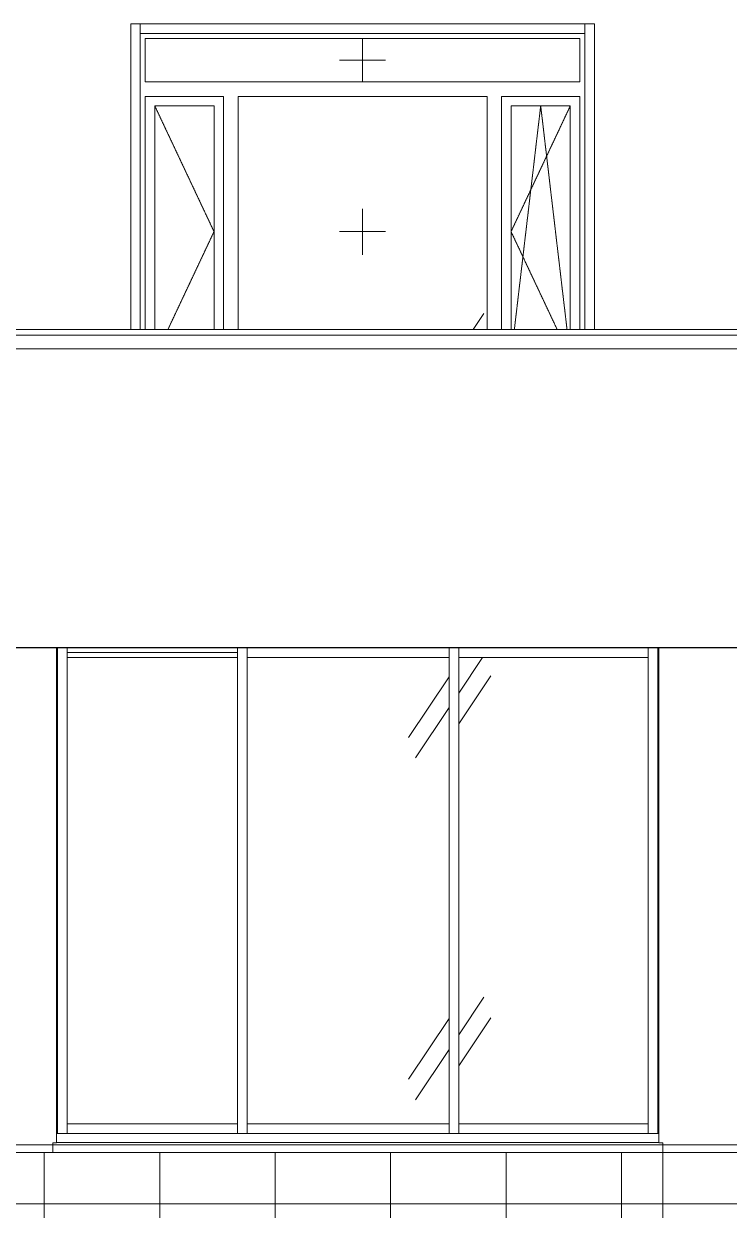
# Model space of a CAD drawing. Header units: millimetres. Extents: x -515342 to 330399, y -224905 to 507333.
# Drawn here: x 268862 to 272530, y 1918 to 8088 of the extents above; entities that cross this region are included whole.
import ezdxf

# ---------------------------------------------------------------- set-up
doc = ezdxf.new("R2010")
doc.units = ezdxf.units.MM
doc.linetypes.add('ASVP_Штриховая_ш2 п1', pattern=[3, 2, -1])
doc.layers.get('0').update_dxf_attribs({"lineweight": 0})
for name, color, linetype, lineweight in [('Витраж', 7, 'Continuous', 0), ('Ограждение', 7, 'Continuous', 0), ('Окна', 7, 'Continuous', 0), ('Окна открывание', 7, 'Continuous', 0), ('Отметки', 7, 'Continuous', 0), ('Панели витража', 7, 'Continuous', 0), ('Перекрытие', 7, 'Continuous', 0), ('Стены внутренние', 7, 'Continuous', 0), ('Стены штриховка поверхности', 7, 'Continuous', 0)]:
    doc.layers.add(name, color=color, linetype=linetype, lineweight=lineweight)
pattern_1 = [(236.31, (995.8, 1244.6), (-1777.9963, -3556.002), [641.067, -5769.603]), (236.31, (1031.34, 1137.9), (-1777.9963, -3556.002), [384.64, -6026.03]), (236.31, (818, 1137.9), (-1777.9963, -3556.002), [384.64, -6026.03])]

# ---------------------------------------------------------------- blocks, each defined once
blk = doc.blocks.new('Окно_ПВХ_3Створки_1Фрамуга-верх - АР_Окно_ОП_1820_h_х2370_3ст2фр-в-V84-О_АР_Эскиз_Фасад 1-12 копия 1')
at = {"layer": 'Окна открывание'}
h = blk.add_hatch(dxfattribs=at)
h.set_pattern_fill('FP_1', color=256, style=0, pattern_type=2)
h.set_pattern_definition(pattern_1)
h.paths.add_polyline_path([(47384.5, 4430), (47947, 4430), (47947, 5642), (46653, 5642), (46653, 4430), (47185, 4430)])
at = {"layer": 'Окна'}
for p, q in [((48429, 5944), (46171, 5944)), ((46171, 5944), (46171, 5718)), ((48429, 5718), (48429, 5944)), ((48429, 5718), (46171, 5718)), ((46577, 5642), (46171, 5642)), ((46171, 5642), (46171, 4430)), ((46577, 4430), (46577, 5642)), ((47947, 5642), (46653, 5642)), ((46653, 4430), (46653, 5642)), ((47947, 4430), (47947, 5642)), ((48429, 5642), (48023, 5642)), ((48023, 4430), (48023, 5642)), ((48429, 4430), (48429, 5642)), ((46220, 5593), (46220, 4430)), ((46528, 5593), (46220, 5593)), ((46528, 5593), (46528, 4430)), ((48072, 5593), (48072, 4430)), ((48380, 5593), (48072, 5593)), ((48380, 5593), (48380, 4430))]:
    blk.add_line(p, q, dxfattribs=at)
at = {"layer": 'Окна открывание', "linetype": 'ASVP_Штриховая_ш2 п1'}
for p, q in [((47300, 5718), (47300, 5944)), ((47180, 5831), (47420, 5831)), ((46220, 5593), (46528, 4939)), ((48380, 5593), (48072, 4939)), ((48226, 5593), (48089.1, 4430)), ((48362.9, 4430), (48226, 5593)), ((47300, 4819), (47300, 5059)), ((46528, 4939), (46288.3, 4430)), ((47420, 4939), (47180, 4939)), ((48072, 4939), (48311.7, 4430))]:
    blk.add_line(p, q, dxfattribs=at)
blk = doc.blocks.new('Прямоугольный импост - АР_Откос_Металлический_50х330 Белый Правый-9899490-О_АР_Эскиз_Фасад 1-12 копия 1')
at = {"layer": 'Витраж'}
for p, q in [((21713.4, 2570), (21713.4, 2620)), ((24023.4, 2620), (21713.4, 2620)), ((24023.4, 2620), (24023.4, 2570)), ((24023.4, 2570), (21713.4, 2570))]:
    blk.add_line(p, q, dxfattribs=at)
blk = doc.blocks.new('Прямоугольный импост - АР_Откос_Металлический_50х330 Белый Правый-V103-О_АР_Эскиз_Фасад 1-12 копия 1')
at = {"layer": 'Витраж'}
for p, q in [((53295, 6020), (53345, 6020)), ((53295, 6020), (53295, 4430)), ((53345, 6020), (53345, 4430))]:
    blk.add_line(p, q, dxfattribs=at)
blk = doc.blocks.new('Прямоугольный импост - АР_Откос_Металлический_50х330 Белый Левый-V104-О_АР_Эскиз_Фасад 1-12 копия 1')
at = {"layer": 'Витраж'}
for p, q in [((55655, 6020), (55705, 6020)), ((55655, 4430), (55655, 6020)), ((55705, 4430), (55705, 6020))]:
    blk.add_line(p, q, dxfattribs=at)
blk = doc.blocks.new('Ограждение - Ограждение-9984154-О_АР_Эскиз_Фасад 1-12 копия 1')
at = {"layer": 'Ограждение'}
for p, q in [((48860, 189.8), (48860, 200.4)), ((48860, 150), (48860, 189.8)), ((49412, 189.8), (48860, 189.8)), ((49280, 200.4), (49412, 189.8)), ((49412, 189.8), (49412, 150)), ((49412, 150), (48860, 150))]:
    blk.add_line(p, q, dxfattribs=at)
blk = doc.blocks.new('Ограждение - Ограждение-10131419-О_АР_Эскиз_Фасад 1-12 копия 1')
at = {"layer": 'Ограждение'}
for p, q in [((45290, 189.8), (45290, 200.4)), ((45290, 150), (45290, 189.8)), ((45690, 189.8), (45290, 189.8)), ((45690, 200.4), (45690, 189.8)), ((45690, 189.8), (45690, 150)), ((45690, 150), (45290, 150))]:
    blk.add_line(p, q, dxfattribs=at)
blk = doc.blocks.new('Ограждение - Ограждение-10131568-О_АР_Эскиз_Фасад 1-12 копия 1')
at = {"layer": 'Ограждение'}
for p, q in [((48840, 250), (45710, 250)), ((45690, 150), (45690, 189.8)), ((48860, 189.8), (45690, 189.8)), ((48840, 201.8), (45710, 201.8)), ((48860, 189.8), (48860, 150)), ((48860, 150), (45690, 150))]:
    blk.add_line(p, q, dxfattribs=at)
blk = doc.blocks.new('Панели_Витраж ТПТ75_Заполнение - АР_ПанельВитража_Монтажный зазор_100мм-9958570-О_АР_Эскиз_Фасад 1-12 копия 1')
at = {"layer": 'Панели витража'}
for q in [(45270, 275), (45265, 250)]:
    blk.add_line((45265, 275), q, dxfattribs=at)
blk = doc.blocks.new('Панели_Витраж ТПТ75_Заполнение - АР_ПанельВитража_Монтажный зазор_100мм-10131841-О_АР_Эскиз_Фасад 1-12 копия 1')
at = {"layer": 'Панели витража'}
for p, q in [((45265, 2750), (45270, 2750)), ((45265, 2750), (45265, 275)), ((45270, 275), (45265, 275))]:
    blk.add_line(p, q, dxfattribs=at)
blk = doc.blocks.new('Системная панель - АР_ПанельВитража__Cтекло_СМ4-V341-О_АР_Эскиз_Фасад 1-12 копия 1')
at = {"layer": 'Панели витража'}
h = blk.add_hatch(dxfattribs=at)
h.set_pattern_fill('FP_1', color=256, style=0, pattern_type=2)
h.set_pattern_definition(pattern_1)
h.paths.add_polyline_path([(46700, 300), (47750, 300), (47750, 2725), (46700, 2725), (46700, 397.8)])
blk = doc.blocks.new('Прямоугольный импост - АР_Импост_50х100 _импост витража_-9968889-О_АР_Эскиз_Фасад 1-12 копия 1')
at = {"layer": 'Витраж'}
for p, q in [((43130, 2725), (43130, 2775)), ((44180, 2725), (43130, 2725)), ((44180, 2775), (44180, 2725))]:
    blk.add_line(p, q, dxfattribs=at)
blk = doc.blocks.new('Прямоугольный импост - АР_Импост_50х100 _импост витража_-V334-О_АР_Эскиз_Фасад 1-12 копия 1')
at = {"layer": 'Витраж'}
for p, q in [((43130, 250), (43130, 300)), ((44180, 300), (43130, 300)), ((44180, 300), (44180, 250))]:
    blk.add_line(p, q, dxfattribs=at)
blk = doc.blocks.new('Прямоугольный импост - АР_Импост_50х100 _импост витража_-10131810-О_АР_Эскиз_Фасад 1-12 копия 1')
at = {"layer": 'Витраж'}
for p, q in [((44180, 275), (44180, 250)), ((44230, 275), (44230, 250))]:
    blk.add_line(p, q, dxfattribs=at)
blk = doc.blocks.new('Прямоугольный импост - АР_Импост_50х100 _импост витража_-10099509-О_АР_Эскиз_Фасад 1-12 копия 1')
at = {"layer": 'Витраж'}
for p, q in [((41980, 2750), (41980, 275)), ((42030, 2750), (42030, 275))]:
    blk.add_line(p, q, dxfattribs=at)
blk = doc.blocks.new('Прямоугольный импост - АР_Импост_50х100 _импост витража_-10099912-О_АР_Эскиз_Фасад 1-12 копия 1')
at = {"layer": 'Витраж'}
for p, q in [((41980, 2775), (41980, 2750)), ((42030, 2775), (42030, 2750))]:
    blk.add_line(p, q, dxfattribs=at)
blk = doc.blocks.new('Прямоугольный импост - АР_Импост_50х100 _импост витража_-10132181-О_АР_Эскиз_Фасад 1-12 копия 1')
at = {"layer": 'Витраж'}
for p, q in [((45765, 250), (45765, 300)), ((46650, 300), (45765, 300)), ((46650, 300), (46650, 250))]:
    blk.add_line(p, q, dxfattribs=at)
blk = doc.blocks.new('Прямоугольный импост - АР_Импост_50х100 _импост витража_-9956763-О_АР_Эскиз_Фасад 1-12 копия 1')
at = {"layer": 'Витраж'}
for p, q in [((41980, 275), (41980, 250)), ((42030, 275), (42030, 250))]:
    blk.add_line(p, q, dxfattribs=at)
blk = doc.blocks.new('Прямоугольный импост - АР_Импост_50х100 _импост витража_-10131814-О_АР_Эскиз_Фасад 1-12 копия 1')
at = {"layer": 'Витраж'}
for p, q in [((45215, 2775), (45215, 2750)), ((45265, 2775), (45265, 2750))]:
    blk.add_line(p, q, dxfattribs=at)
blk = doc.blocks.new('Системная панель - АР_ПанельВитража__Cтекло_СМ4-V342-О_АР_Эскиз_Фасад 1-12 копия 1')
at = {"layer": 'Панели витража'}
h = blk.add_hatch(dxfattribs=at)
h.set_pattern_fill('FP_1', color=256, style=0, pattern_type=2)
h.set_pattern_definition(pattern_1)
h.paths.add_polyline_path([(47800, 300), (48785, 300), (48785, 2725), (47800, 2725), (47800, 397.8)])
blk = doc.blocks.new('Прямоугольный импост - АР_Импост_50х100 _импост витража_-V343-О_АР_Эскиз_Фасад 1-12 копия 1')
at = {"layer": 'Витраж'}
for p, q in [((48835, 2750), (48835, 2775)), ((48840, 2750), (48835, 2750))]:
    blk.add_line(p, q, dxfattribs=at)
blk = doc.blocks.new('Прямоугольный импост - АР_Импост_50х100 _импост витража_-10131880-О_АР_Эскиз_Фасад 1-12 копия 1')
at = {"layer": 'Витраж'}
for p, q in [((44230, 250), (44230, 300)), ((45215, 300), (44230, 300)), ((45215, 300), (45215, 250))]:
    blk.add_line(p, q, dxfattribs=at)
blk = doc.blocks.new('Прямоугольный импост - АР_Импост_50х100 _импост витража_-V340-О_АР_Эскиз_Фасад 1-12 копия 1')
at = {"layer": 'Витраж'}
for p, q in [((44230, 2725), (44230, 2775)), ((45215, 2725), (44230, 2725)), ((45215, 2775), (45215, 2725))]:
    blk.add_line(p, q, dxfattribs=at)
blk = doc.blocks.new('Прямоугольный импост - АР_Импост_50х100 _импост витража_-V344-О_АР_Эскиз_Фасад 1-12 копия 1')
at = {"layer": 'Витраж'}
for p, q in [((45765, 2725), (45765, 2775)), ((46650, 2725), (45765, 2725)), ((46650, 2775), (46650, 2725))]:
    blk.add_line(p, q, dxfattribs=at)
blk = doc.blocks.new('Панели_Витраж ТПТ75_Заполнение - АР_ПанельВитража_Монтажный зазор_100мм-10132189-О_АР_Эскиз_Фасад 1-12 копия 1')
at = {"layer": 'Панели витража'}
for p, q in [((45710, 2725), (45715, 2725)), ((45715, 300), (45715, 2725)), ((45715, 300), (45710, 300))]:
    blk.add_line(p, q, dxfattribs=at)
blk = doc.blocks.new('Прямоугольный импост - АР_Импост_50х100 _импост витража_-10132182-О_АР_Эскиз_Фасад 1-12 копия 1')
at = {"layer": 'Витраж'}
for p, q in [((45765, 2750), (45765, 2775)), ((46650, 2750), (45765, 2750)), ((46650, 2775), (46650, 2750))]:
    blk.add_line(p, q, dxfattribs=at)
blk = doc.blocks.new('Прямоугольный импост - АР_Импост_50х100 _импост витража_-10132184-О_АР_Эскиз_Фасад 1-12 копия 1')
at = {"layer": 'Витраж'}
for q in [(45710, 300), (45715, 250)]:
    blk.add_line((45715, 300), q, dxfattribs=at)
blk = doc.blocks.new('Прямоугольный импост - АР_Импост_50х100 _импост витража_-V345-О_АР_Эскиз_Фасад 1-12 копия 1')
at = {"layer": 'Витраж'}
for p, q in [((45715, 2725), (45710, 2725)), ((45715, 2775), (45715, 2725))]:
    blk.add_line(p, q, dxfattribs=at)
blk = doc.blocks.new('СД_Люблино_Фасады_rvt-1-О_АР_Эскиз_Фасад 1-12 копия 1')
at = {"layer": 'Стены штриховка поверхности', "true_color": 0xcacaca}
h = blk.add_hatch(dxfattribs=at)
h.set_pattern_fill('FP_20', color=9, style=0, pattern_type=2)
h.set_pattern_definition([(0, (42769, 150), (0, 600), []), (90, (42769, 150), (-600, 4e-14), [])])
h.paths.add_polyline_path([(46266.2, -1100), (48860, -1100), (48860, 150), (41955, 150), (41955, -1100), (45818.9, -1100)])
h = blk.add_hatch(dxfattribs=at)
h.set_pattern_fill('FP_21', color=9, style=0, pattern_type=2)
h.set_pattern_definition([(0, (48860, 150), (0, 600), []), (90, (48860, 150), (-600, 4e-14), [])])
h.paths.add_polyline_path([(48860, -1100), (49360, -1100), (49360, 150), (48860, 150), (48860, -1050)])
at = {"layer": 'Перекрытие'}
blk.add_line((48840, 2775), (45710, 2775), dxfattribs=at)
at = {"layer": 'Стены внутренние'}
for p, q in [((41385, 2776), (49280, 2776)), ((45710, 2775), (45290, 2775)), ((45710, 200), (45710, 2775)), ((48840, 200), (48840, 2775)), ((48840, 2775), (48860, 2775)), ((49280, 2775), (48860, 2775)), ((45690, 200), (45710, 200)), ((48860, 200), (48840, 200)), ((48860, -1100), (48860, 150))]:
    blk.add_line(p, q, dxfattribs=at)
at = {"layer": 'Витраж', "lineweight": 9}
for name, p in [('Прямоугольный импост - АР_Откос_Металлический_50х330 Белый Правый-V103-О_АР_Эскиз_Фасад 1-12 копия 1', (-7200, 0)), ('Прямоугольный импост - АР_Откос_Металлический_50х330 Белый Правый-9899490-О_АР_Эскиз_Фасад 1-12 копия 1', (24431.6, 3400)), ('Прямоугольный импост - АР_Откос_Металлический_50х330 Белый Левый-V104-О_АР_Эскиз_Фасад 1-12 копия 1', (-7200, 0)), ('Прямоугольный импост - АР_Импост_50х100 _импост витража_-V345-О_АР_Эскиз_Фасад 1-12 копия 1', (0, 0)), ('Прямоугольный импост - АР_Импост_50х100 _импост витража_-10131814-О_АР_Эскиз_Фасад 1-12 копия 1', (500, 0)), ('Прямоугольный импост - АР_Импост_50х100 _импост витража_-10099509-О_АР_Эскиз_Фасад 1-12 копия 1', (3735, 0)), ('Прямоугольный импост - АР_Импост_50х100 _импост витража_-V344-О_АР_Эскиз_Фасад 1-12 копия 1', (0, 0)), ('Прямоугольный импост - АР_Импост_50х100 _импост витража_-10132182-О_АР_Эскиз_Фасад 1-12 копия 1', (0, 0)), ('Прямоугольный импост - АР_Импост_50х100 _импост витража_-10131814-О_АР_Эскиз_Фасад 1-12 копия 1', (1435, 0)), ('Прямоугольный импост - АР_Импост_50х100 _импост витража_-10099509-О_АР_Эскиз_Фасад 1-12 копия 1', (4670, 0)), ('Прямоугольный импост - АР_Импост_50х100 _импост витража_-9968889-О_АР_Эскиз_Фасад 1-12 копия 1', (3570, 0)), ('Прямоугольный импост - АР_Импост_50х100 _импост витража_-10099912-О_АР_Эскиз_Фасад 1-12 копия 1', (5770, 0)), ('Прямоугольный импост - АР_Импост_50х100 _импост витража_-10099509-О_АР_Эскиз_Фасад 1-12 копия 1', (5770, 0)), ('Прямоугольный импост - АР_Импост_50х100 _импост витража_-V340-О_АР_Эскиз_Фасад 1-12 копия 1', (3570, 0)), ('Прямоугольный импост - АР_Импост_50х100 _импост витража_-10131814-О_АР_Эскиз_Фасад 1-12 копия 1', (3570, 0)), ('Прямоугольный импост - АР_Импост_50х100 _импост витража_-10099509-О_АР_Эскиз_Фасад 1-12 копия 1', (6805, 0)), ('Прямоугольный импост - АР_Импост_50х100 _импост витража_-V343-О_АР_Эскиз_Фасад 1-12 копия 1', (0, 0)), ('Прямоугольный импост - АР_Импост_50х100 _импост витража_-10132184-О_АР_Эскиз_Фасад 1-12 копия 1', (0, 0)), ('Прямоугольный импост - АР_Импост_50х100 _импост витража_-10131810-О_АР_Эскиз_Фасад 1-12 копия 1', (1535, 0)), ('Прямоугольный импост - АР_Импост_50х100 _импост витража_-10132181-О_АР_Эскиз_Фасад 1-12 копия 1', (0, 0)), ('Прямоугольный импост - АР_Импост_50х100 _импост витража_-9956763-О_АР_Эскиз_Фасад 1-12 копия 1', (4670, 0)), ('Прямоугольный импост - АР_Импост_50х100 _импост витража_-V334-О_АР_Эскиз_Фасад 1-12 копия 1', (3570, 0)), ('Прямоугольный импост - АР_Импост_50х100 _импост витража_-10131810-О_АР_Эскиз_Фасад 1-12 копия 1', (3570, 0)), ('Прямоугольный импост - АР_Импост_50х100 _импост витража_-10131880-О_АР_Эскиз_Фасад 1-12 копия 1', (3570, 0)), ('Прямоугольный импост - АР_Импост_50х100 _импост витража_-10131810-О_АР_Эскиз_Фасад 1-12 копия 1', (4605, 0))]:
    blk.add_blockref(name, p, dxfattribs=at)
at = {"layer": 'Ограждение', "lineweight": 9}
for name in ['Ограждение - Ограждение-10131568-О_АР_Эскиз_Фасад 1-12 копия 1', 'Ограждение - Ограждение-10131419-О_АР_Эскиз_Фасад 1-12 копия 1', 'Ограждение - Ограждение-9984154-О_АР_Эскиз_Фасад 1-12 копия 1']:
    blk.add_blockref(name, (0, 0), dxfattribs=at)
at = {"layer": 'Окна', "lineweight": 9}
blk.add_blockref('Окно_ПВХ_3Створки_1Фрамуга-верх - АР_Окно_ОП_1820_h_х2370_3ст2фр-в-V84-О_АР_Эскиз_Фасад 1-12 копия 1', (0, 0), dxfattribs=at)
at = {"layer": 'Панели витража', "lineweight": 9}
for name, p in [('Панели_Витраж ТПТ75_Заполнение - АР_ПанельВитража_Монтажный зазор_100мм-10132189-О_АР_Эскиз_Фасад 1-12 копия 1', (0, 0)), ('Системная панель - АР_ПанельВитража__Cтекло_СМ4-V341-О_АР_Эскиз_Фасад 1-12 копия 1', (0, 0)), ('Системная панель - АР_ПанельВитража__Cтекло_СМ4-V342-О_АР_Эскиз_Фасад 1-12 копия 1', (0, 0)), ('Панели_Витраж ТПТ75_Заполнение - АР_ПанельВитража_Монтажный зазор_100мм-10131841-О_АР_Эскиз_Фасад 1-12 копия 1', (3570, 0)), ('Панели_Витраж ТПТ75_Заполнение - АР_ПанельВитража_Монтажный зазор_100мм-9958570-О_АР_Эскиз_Фасад 1-12 копия 1', (3570, 0))]:
    blk.add_blockref(name, p, dxfattribs=at)
blk = doc.blocks.new('Ограждение - Ограждение-9890191-О_АР_Эскиз_Фасад 1-12 копия 1')
at = {"layer": 'Ограждение'}
for p, q in [((59915, 4430), (41805, 4430)), ((41805, 4330), (59915, 4330))]:
    blk.add_line(p, q, dxfattribs=at)

msp = doc.modelspace()

# ---------------------------------------------------------------- linework, layer by layer
at = {"layer": 'Отметки'}
for p, q in [((279462.2912, 6467.7355), (265413.2796, 6467.7355)), ((277153.3803, 4843.7355), (266264.4083, 4843.7355))]:
    msp.add_line(p, q, dxfattribs=at)

# ---------------------------------------------------------------- block references
msp.add_blockref('СД_Люблино_Фасады_rvt-1-О_АР_Эскиз_Фасад 1-12 копия 1', (223323.3997, 2067.7355))
at = {"layer": 'Ограждение'}
msp.add_blockref('Ограждение - Ограждение-9890191-О_АР_Эскиз_Фасад 1-12 копия 1', (223323.3997, 2067.7355), dxfattribs=at)

doc.saveas('drawing.dxf')
